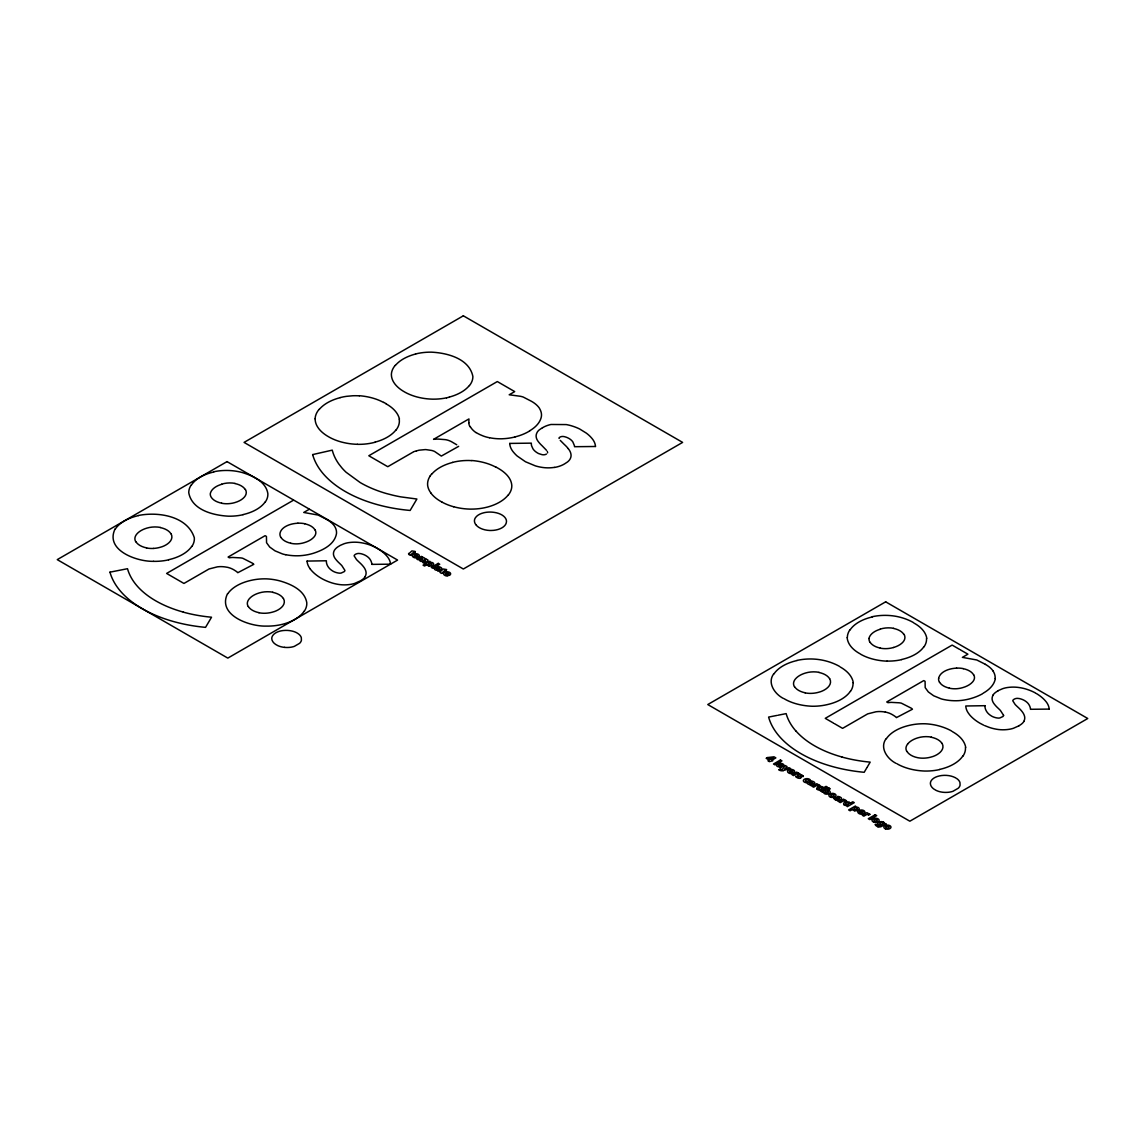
<?xml version="1.0" encoding="UTF-8"?>
<svg xmlns="http://www.w3.org/2000/svg" width="1145" height="1145" viewBox="0 0 1145 1145"><rect width="100%" height="100%" fill="white"/><g stroke="black" fill="none" stroke-linecap="round" stroke-linejoin="round"><path stroke-width="1.5" d="M315.147 418.841L315.233 420.501A41.063 23.701 0 0 0 318.367 428.087L319.183 429.175A45.814 26.45 0 0 0 326.998 435.83L329.531 437.318A45.643 26.349 0 0 0 341.224 441.97L344.001 442.643A41.821 24.145 0 0 0 357.383 444.317M1003.578 715.353L1000.429 710.472A107.687 62.173 0 0 0 998.311 708.383L997.825 707.925A55.661 32.132 0 0 1 994.175 703.932A23.659 13.668 0 0 1 992.128 699.337A19.436 11.221 0 0 1 993.058 695.187M866.994 767.522L864.189 772.288A115.244 66.539 0 0 1 768.61 717.085L776.825 715.453M867.366 766.892L870.186 762.126A102.735 59.311 0 0 1 841.947 757.045M115.087 528.918C104.71 550.316 136.942 561.78 153.516 561.322M227.511 593.697C217.149 615.108 249.367 626.558 265.955 626.1A37.255 21.512 0 0 0 281.112 624.626A40.676 23.487 0 0 0 304.141 611.201M773.734 673.818C766.864 682.95 774.965 694.285 783.595 698.55M886.158 738.611C879.288 747.742 887.389 759.078 896.02 763.329M430.176 475.934L431.479 474.173M395.884 430.277L397.115 428.531A37.756 21.798 0 0 0 399.376 420.845L399.19 419.184M469.493 385.564L470.681 383.876A36.525 21.082 0 0 0 472.871 376.447C469.293 358.557 447.151 352.875 431.336 352.159A36.898 21.297 0 0 0 418.311 353.347L415.578 353.962M508.308 495.069L509.539 493.309A37.728 21.784 0 0 0 511.815 485.637L511.615 483.977A40.962 23.659 0 0 0 508.137 476.477L507.078 475.204A48.305 27.895 0 0 0 498.676 468.577L496.114 467.131M319.054 409.38L317.78 411.084A39.102 22.571 0 0 0 315.118 418.841M395.182 365.369L393.923 367.058A37.799 21.827 0 0 0 391.375 374.501L391.504 376.233A39.846 23 0 0 0 394.624 383.589L395.211 384.376A44.283 25.576 0 0 0 402.868 390.946L405.316 392.377A44.14 25.491 0 0 0 416.637 396.871L419.313 397.53A40.447 23.358 0 0 0 432.252 399.147L433.511 399.161A37.055 21.397 0 0 0 446.464 397.845M785.126 768.839L787.044 766.563L785.37 765.59L782.25 769.426A1.904 1.102 0 0 1 781.534 769.54L780.962 769.383A2.247 1.302 0 0 1 780.489 769.025M781.863 765.361L781.706 764.602A2.061 1.188 0 0 0 780.861 764.273A2.82 1.632 0 0 0 780.031 764.173L780.074 763.257A3.75 2.161 0 0 1 781.606 763.472A4.551 2.633 0 0 1 782.894 764.001A4.394 2.533 0 0 1 783.738 764.631A2.39 1.374 0 0 1 783.538 765.919A6.426 3.707 0 0 1 782.565 766.592L780.275 767.937L779.387 766.849A1.574 0.902 0 0 1 778.514 766.806A2.562 1.474 0 0 1 776.653 765.132A1.76 1.016 0 0 1 777.054 764.774A2.619 1.517 0 0 1 777.355 764.588L778.299 764.345A2.548 1.474 0 0 1 779.473 764.488A5.267 3.034 0 0 1 780.632 764.903A13.783 7.958 0 0 1 781.72 765.461M439.594 568.793L439.666 568.092A2.061 1.188 0 0 0 438.678 567.662A2.82 1.632 0 0 0 437.834 567.548L437.891 566.646A3.75 2.161 0 0 1 439.408 566.847A4.551 2.633 0 0 1 440.696 567.376A4.394 2.533 0 0 1 441.555 568.02A2.39 1.374 0 0 1 441.355 569.294A6.426 3.707 0 0 1 440.381 569.981L438.091 571.312L437.19 570.239A1.574 0.902 0 0 1 436.331 570.196A2.562 1.474 0 0 1 434.456 568.507M812.535 783.166L812.449 782.35A2.061 1.188 0 0 0 811.605 782.035M529.706 430.949L527.187 432.366A46.487 26.836 0 0 1 518.785 435.859L514.921 436.975M293.506 500.179L166.612 573.43L183.944 583.449L209.048 568.965L217.35 566.861A32.604 18.821 0 0 1 219.754 566.646A18.134 10.462 0 0 1 226.667 567.19A12.71 7.342 0 0 1 228.055 567.433L230.317 568.149A22.113 12.767 0 0 1 233.852 569.824L235.813 571.069A20.51 11.836 0 0 1 237.802 572.7L253.804 564.313A11.378 6.569 0 0 0 252.487 563.211L242.726 558.259A10.348 5.983 0 0 0 240.536 557.887L232.75 557.458A16.402 9.475 0 0 0 229.344 557.787L228.084 557.057L265.125 535.674L266.441 536.433L266.556 542.716L269.705 547.038L275.015 550.845L282.529 553.951A24.102 13.912 0 0 0 285.792 554.753M309.264 509.282L303.74 512.459L318.138 515.064L326.797 519.444M413.474 451.874L387.769 466.702L368.804 455.753L497.316 381.557L514.706 391.604L509.196 394.782L520.002 396.227A13.611 7.858 0 0 1 523.279 397.072L531.437 401.294A34.15 19.708 0 0 1 539.295 408.021L540.039 409.423A32.933 19.021 0 0 1 541.485 415.621L541.313 416.937A41.435 23.916 0 0 1 529.548 430.863M422.161 557.572L422.791 557.2L421.331 556.37L416.766 559.003L418.283 559.876L420.859 558.388A1.646 0.959 0 0 1 421.646 558.145L422.705 558.846L419.685 560.692L421.188 561.551L424.308 559.876L425.511 560.635A3.306 1.904 0 0 1 425.096 560.935L422.605 562.367L424.108 563.24L426.942 561.608A2.791 1.617 0 0 0 427.886 560.105M797.421 773.319L798.094 772.932L796.634 772.102L792.068 774.736L793.571 775.609L795.918 774.249A1.531 0.887 0 0 1 798.051 774.263M810.13 784.611L811.018 785.685L813.322 784.354A6.426 3.707 0 0 0 814.295 783.667M817.501 784.912L818.16 784.525L816.714 783.695L812.134 786.329L813.637 787.202L815.984 785.842A1.531 0.887 0 0 1 818.117 785.842M823.198 788.003L826.046 786.343L827.549 787.216L820.621 791.224L819.834 790.079A2.047 1.188 0 0 1 818.789 790.036A2.92 1.689 0 0 1 816.943 789.062M836.838 800.026L837.725 801.099L840.029 799.768A6.426 3.707 0 0 0 841.002 799.096A2.39 1.374 0 0 0 841.246 797.793A4.394 2.533 0 0 0 840.344 797.178A4.551 2.633 0 0 0 839.056 796.648A3.75 2.161 0 0 0 837.539 796.433L837.482 797.349A2.82 1.632 0 0 1 838.326 797.45A2.061 1.188 0 0 1 839.171 797.779L839.242 798.595A13.783 7.958 0 0 0 838.097 798.079A5.267 3.034 0 0 0 836.938 797.65M844.208 800.326L844.867 799.954L843.421 799.11L838.856 801.758L840.358 802.616L842.706 801.257A1.531 0.887 0 0 1 844.838 801.271M542.515 427.657L539.252 429.89A17.891 10.334 0 0 0 537.434 431.865L536.89 432.882A20.453 11.808 0 0 0 536.132 436.359L536.318 437.605A24.689 14.255 0 0 0 537.749 440.854L538.508 441.884A56.635 32.69 0 0 0 542.029 445.691L546.437 450.243M1018.993 725.787L1013.468 728.263A18.735 10.82 0 0 1 1008.974 729.336A22.657 13.082 0 0 1 998.583 729.537A30.944 17.862 0 0 1 988.679 727.175L984.6 725.572M438.492 569.48L436.775 569.509M780.675 766.105L778.858 766.077M811.476 783.824L809.601 783.824M838.197 799.253L836.308 799.239M436.474 568.807L438.506 569.251M778.672 765.432L780.69 765.876M809.415 783.18L811.433 783.624M836.122 798.595L838.154 799.053M798.366 774.521L799.754 773.791M818.446 786.114L819.834 785.384M845.153 801.529L846.541 800.813M868.626 815.083L870.014 814.353M779.029 769.64L780.461 769.011M800.355 778.128L800.24 778.185A1.789 1.03 0 0 1 799.668 778.342A3.507 2.018 0 0 1 796.405 777.011M414.175 451.559L416.036 451.03M785.141 768.853L788.991 767.694L790.594 768.61L783.28 770.471M415.578 554.824L417.624 555.654L415.32 554.924M446.893 572.901L448.954 573.702L446.636 573.001M790.866 770.556L792.912 771.401L790.622 770.657M861.126 811.118L863.158 811.991L860.868 811.218M416.465 450.915L417.911 450.5A9.432 5.439 0 0 1 419.227 450.171L425.196 449.599A13.797 7.958 0 0 1 425.997 449.613L431.837 450.486A15.987 9.232 0 0 1 434.585 451.459L441.34 456.068L458.658 446.35M449.412 397.158L446.564 397.83M375.116 442.256L372.182 442.958A38.343 22.141 0 0 1 358.671 444.346L357.383 444.303M340.122 397.587L343.156 396.914A40.275 23.258 0 0 1 346.62 396.327L352.732 395.769A36.425 21.039 0 0 1 356.424 395.726L359.287 395.826M452.561 462.38L455.381 461.736A38.143 22.013 0 0 1 468.849 460.49L471.711 460.619M138.302 515.508C158.039 511.5 187.422 515.951 194.321 537.764A36.683 21.168 0 0 1 191.888 546.451M796.949 660.422C811.175 657.273 826.604 659.248 839.399 666.318M109.934 572.171L127.51 568.707A102.764 59.325 0 0 0 137.185 586.04A100.116 57.794 0 0 0 183.343 612.103M777.913 715.239L786.157 713.621A102.764 59.325 0 0 0 795.832 730.939M554.581 467.375L552.362 467.647A23.458 13.54 0 0 1 544.376 467.675L542.701 467.475A31.545 18.22 0 0 1 535.288 465.843L525.483 461.75L517.197 456.025A55.905 32.275 0 0 1 514.921 453.806L513.618 452.347A37.27 21.512 0 0 1 509.711 443.416M307.146 561.079L326.368 560.778A26.65 15.386 0 0 0 327.828 566.303A21.827 12.595 0 0 0 333.08 571.24A12.996 7.5 0 0 0 338.076 572.987L339.507 573.173A4.451 2.562 0 0 0 341.224 573.03L344.216 571.641A4.637 2.676 0 0 0 344.931 570.439L341.797 565.558A107.687 62.173 0 0 0 339.664 563.469L339.192 563.011A55.661 32.132 0 0 1 335.528 559.018A23.659 13.668 0 0 1 333.481 554.423A19.436 11.221 0 0 1 334.426 550.273A18.978 10.963 0 0 1 339.249 546.022A28.782 16.617 0 0 1 340.337 545.349L343.901 543.818A18.134 10.477 0 0 1 348.896 542.601A23.358 13.482 0 0 1 359.129 542.444A31.559 18.22 0 0 1 368.89 544.634A41.463 23.945 0 0 1 377.249 548.326A50.695 29.269 0 0 1 386.595 555.797A34.493 19.909 0 0 1 390.559 564.184M985.001 705.692L965.779 705.993A35.524 20.51 0 0 0 968.971 713.936L969.844 715.095A54.302 31.344 0 0 0 980.02 723.268L983.698 725.171M371.839 564.37L390.459 564.184M1049.106 709.098L1030.486 709.285A26.55 15.329 0 0 0 1028.94 704.647A18.864 10.892 0 0 0 1024.489 700.525A14.556 8.401 0 0 0 1019.25 698.55L1017.49 698.364A4.208 2.433 0 0 0 1015.572 698.607L1014.67 698.937A6.326 3.65 0 0 0 1013.855 699.395L1013.253 699.881A3.993 2.304 0 0 0 1012.781 700.797L1015.128 704.476A90.111 52.026 0 0 0 1016.545 705.892L1018.277 707.51A54.173 31.273 0 0 1 1022.285 711.832A28.954 16.717 0 0 1 1024.603 716.555A20.181 11.65 0 0 1 1023.873 721.321M284.575 647.369L285.305 647.426A16.488 9.518 0 0 0 287.538 647.483L288.998 647.426A13.382 7.729 0 0 0 294.337 646.367L299.575 643.333A13.396 7.729 0 0 0 301.421 640.255L301.321 637.693A14.527 8.387 0 0 0 298.53 633.958L298.072 633.629A15.057 8.688 0 0 0 292.404 631.138A15.572 8.988 0 0 0 280.711 630.938A13.883 8.015 0 0 0 272.825 635.446A14.227 8.215 0 0 0 271.766 638.624A15.844 9.146 0 0 0 277.534 645.479L278.092 645.751A14.527 8.387 0 0 0 284.575 647.369M489.659 437.776L492.092 438.177A33.591 19.393 0 0 0 501.954 438.793L505.002 438.607A37.899 21.884 0 0 0 514.921 436.975M489.459 437.733L489.201 437.691A27.552 15.901 0 0 1 483.118 435.959L480.242 434.756A45.027 25.991 0 0 1 477.308 433.254L476.134 432.567M453.663 506.748L456.426 507.435A41.807 24.131 0 0 0 469.808 509.11L471.11 509.11A38.315 22.127 0 0 0 484.492 507.765L487.555 507.049A42.537 24.56 0 0 0 508.165 495.026M383.689 402.353L386.28 403.784M935.465 790.05L936.538 790.58A14.656 8.459 0 0 0 944.01 792.354A16.502 9.532 0 0 0 946.171 792.397L947.645 792.34A13.382 7.729 0 0 0 952.983 791.281L958.222 788.247A13.396 7.729 0 0 0 960.068 785.169L959.982 782.665A14.57 8.416 0 0 0 957.02 778.757L956.089 778.142M441.956 502.097L439.422 500.623A45.8 26.435 0 0 1 431.493 493.839L430.878 493.023M959.61 649.401L952.139 645.093L825.259 718.344L833.517 723.11M960.426 649.873L967.897 654.181L962.387 657.373L976.771 659.978L985.444 664.358M834.333 723.583L842.591 728.363L867.681 713.879L875.982 711.775A32.604 18.821 0 0 1 878.401 711.56A18.134 10.462 0 0 1 885.314 712.104M792.998 773.118L789.678 771.2A1.574 0.902 0 0 0 790.68 772.517M859.938 811.762L863.244 813.666M417.696 557.372L414.375 555.468A1.574 0.902 0 0 0 415.377 556.771M449.012 575.463L445.706 573.545A1.574 0.902 0 0 0 446.707 574.862M456.74 444.775L451.531 441.727A20.424 11.793 0 0 0 448.94 440.567L448.768 440.51A12.323 7.113 0 0 0 445.305 439.637L438.692 439.108A19.121 11.035 0 0 0 433.554 439.351L468.949 418.927L468.82 422.863M849.347 802.402L849.533 802.545A2.075 1.202 0 0 1 849.776 802.86A2.748 1.589 0 0 1 849.905 803.404L852.767 801.772L854.27 802.645L847.329 806.653L846.541 805.507A2.047 1.188 0 0 1 845.511 805.465A2.92 1.689 0 0 1 843.65 804.491M427.6 559.905L427.357 559.705A3.292 1.904 0 0 0 426.885 559.433L426.756 559.375A2.133 1.231 0 0 0 426.069 559.189M560.248 440.381L564.428 444.575A54.989 31.745 0 0 1 568.292 448.683M310.281 569.036L311.211 570.181A54.302 31.344 0 0 0 321.373 578.354A47.489 27.423 0 0 0 330.032 582.275A30.944 17.862 0 0 0 339.936 584.623A22.657 13.082 0 0 0 350.327 584.422A18.735 10.82 0 0 0 354.821 583.349L360.346 580.873A19.036 10.992 0 0 0 365.341 576.436M568.292 448.683L569.122 449.813A29.927 17.275 0 0 1 570.754 453.263L571.026 454.694A21.168 12.223 0 0 1 570.453 458.301L569.909 459.36A18.778 10.849 0 0 1 567.419 462.022L564.514 463.925A22.871 13.21 0 0 1 554.652 467.432M475.919 524.768L476.019 524.897A16.531 9.546 0 0 0 489.874 530.493L491.291 530.478A15.5 8.945 0 0 0 506.448 521.691L506.491 521.047A16.259 9.389 0 0 0 496.773 512.888L495.985 512.717A17.404 10.047 0 0 0 490.074 512.058L489.53 512.073A15.873 9.174 0 0 0 485.079 512.502L484.034 512.717A15.057 8.688 0 0 0 475.576 517.526L475.132 518.213A15.286 8.831 0 0 0 474.445 520.732L474.445 521.104A16.932 9.775 0 0 0 475.633 524.367L475.762 524.567M470.423 427.142L469.851 426.312M469.622 425.94L469.536 425.797A19.036 10.992 0 0 1 468.863 422.863M942.12 743.391C945.756 750.276 937.025 755.6 931.329 756.974A19.193 11.078 0 0 1 924.587 758.133A16.617 9.604 0 0 1 917.589 757.675A17.247 9.961 0 0 1 906.997 751.435M829.696 678.599C833.331 685.497 824.586 690.807 818.904 692.181A19.207 11.092 0 0 1 812.163 693.34A16.617 9.604 0 0 1 805.164 692.882M283.488 598.477C287.123 605.376 278.378 610.686 272.696 612.06A19.193 11.078 0 0 1 265.955 613.219A16.617 9.604 0 0 1 258.956 612.761M171.049 533.684C174.684 540.583 165.953 545.893 160.257 547.267A19.207 11.092 0 0 1 153.53 548.426M312.614 454.594L332.25 450.142L332.465 450.93A101.547 58.624 0 0 0 338.977 464.212L341.825 467.804A97.983 56.577 0 0 0 346.105 472.255L360.131 482.517A99.043 57.178 0 0 0 386.294 493.509L392.549 495.127A100.531 58.037 0 0 0 400.779 496.873L416.894 499.02L410.139 510.441L409.18 510.355A116.389 67.197 0 0 1 312.657 454.594M595.429 446.493L574.518 446.707A23.286 13.439 0 0 0 574.375 445.548L572.843 441.927A17.418 10.062 0 0 0 572.343 441.269L572.185 441.068A17.418 10.062 0 0 0 569.795 438.993L569.294 438.664A17.762 10.262 0 0 0 568.85 438.406L567.806 437.862A13.597 7.843 0 0 0 566.489 437.304L565.945 437.118A12.538 7.242 0 0 0 565 436.832L564.685 436.746A11.464 6.612 0 0 0 564.027 436.589L563.998 436.589A3.807 2.204 0 0 0 560.048 437.089A3.693 2.133 0 0 0 559.361 437.59M509.811 443.416L531.337 443.144A23.744 13.711 0 0 0 531.609 445.82L532.955 448.826A20.538 11.865 0 0 0 537.721 453.091L538.25 453.377A11.049 6.383 0 0 0 538.694 453.592L541.857 454.608A11.98 6.913 0 0 0 542.272 454.694L542.415 454.722A4.036 2.333 0 0 0 546.466 454.035M265.296 501.739A39.288 22.685 0 0 1 242.955 514.606M243.041 514.72A35.996 20.782 0 0 1 228.399 516.18C213.271 515.364 191.916 510.069 188.753 492.736A36.425 21.025 0 0 1 191.301 484.85M191.501 484.893A39.273 22.671 0 0 1 213.772 471.998M213.628 471.783A36.64 21.154 0 0 1 242.468 472.599C252.816 475.805 265.726 481.472 267.83 493.38A35.395 20.438 0 0 1 265.454 501.782M245.445 489.43A17.561 10.148 0 0 1 244.443 497.03A21.211 12.252 0 0 1 234.911 502.569A18.549 10.706 0 0 1 228.399 503.7A16.044 9.26 0 0 1 221.643 503.256M234.911 483.548A16.688 9.632 0 0 1 245.202 489.473M221.6 484.192A17.018 9.833 0 0 1 235.011 483.376M221.701 484.306A20.724 11.965 0 0 0 210.308 493.595A16.03 9.246 0 0 0 211.41 497.502A16.66 9.618 0 0 0 221.686 503.17M326.754 519.472A32.704 18.878 0 0 1 334.397 525.941A32.103 18.535 0 0 1 336.487 533.67C334.497 544.634 322.904 550.187 313.315 553.307A37.198 21.483 0 0 1 300.076 555.711A33.391 19.279 0 0 1 285.821 554.71M290.715 543.288A15.873 9.16 0 0 0 297.8 543.832A18.477 10.663 0 0 0 304.255 542.658A21.798 12.581 0 0 0 313.887 537.134A17.819 10.291 0 0 0 315.777 533.456A16.316 9.418 0 0 0 315.061 529.877M290.758 543.217A16.488 9.518 0 0 1 280.983 537.42M280.854 537.449A17.59 10.162 0 0 1 279.981 533.541A19.408 11.207 0 0 1 297.9 523.222M297.9 523.193A17.59 10.162 0 0 1 304.67 523.694M304.613 523.78A16.502 9.532 0 0 1 314.961 529.892M371.867 564.37A26.55 15.329 0 0 0 370.293 559.733A18.864 10.892 0 0 0 365.842 555.611A14.556 8.401 0 0 0 360.618 553.636L358.857 553.45A4.208 2.433 0 0 0 356.925 553.708L356.038 554.023A6.326 3.65 0 0 0 355.208 554.481L354.606 554.981A3.993 2.304 0 0 0 354.134 555.883L356.496 559.561A90.111 52.026 0 0 0 357.913 560.978L359.63 562.61A54.173 31.273 0 0 1 363.652 566.918A28.954 16.717 0 0 1 365.956 571.656A20.181 11.65 0 0 1 365.226 576.407M310.338 569.022A35.524 20.51 0 0 1 307.06 561.079M191.702 546.408A40.676 23.487 0 0 1 168.587 559.719M168.673 559.833A37.284 21.526 0 0 1 153.516 561.351M115.344 528.976A40.647 23.458 0 0 1 138.388 515.622M160.257 527.573A17.275 9.976 0 0 1 170.906 533.713M160.357 527.416A17.504 10.105 0 0 0 146.875 528.117A22.556 13.024 0 0 0 136.785 534.071A19.179 11.078 0 0 0 134.938 537.978A16.588 9.575 0 0 0 135.783 541.771M146.574 547.882A17.247 9.961 0 0 1 135.926 541.742M153.53 548.441A16.617 9.604 0 0 1 146.517 547.968M227.769 593.754A40.647 23.472 0 0 1 250.812 580.415A37.026 21.369 0 0 1 266.685 578.869A38.887 22.442 0 0 1 280.468 581.073C291.231 584.265 304.57 590.233 306.76 602.542A36.654 21.168 0 0 1 304.312 611.23M272.696 592.351A17.261 9.961 0 0 1 283.33 598.506M272.782 592.194A17.504 10.105 0 0 0 259.314 592.91A22.528 12.996 0 0 0 249.224 598.864A19.222 11.092 0 0 0 247.377 602.771A16.602 9.575 0 0 0 248.222 606.564M258.999 612.675A17.247 9.961 0 0 1 248.365 606.535M109.963 572.171A115.244 66.539 0 0 0 205.542 627.36L211.539 617.212A102.735 59.311 0 0 1 183.315 612.146M931.329 737.265A17.261 9.961 0 0 1 941.977 743.42M931.429 737.108A17.504 10.105 0 0 0 917.947 737.809A22.528 12.996 0 0 0 907.856 743.763M907.856 743.778A19.222 11.092 0 0 0 906.01 747.685A16.602 9.575 0 0 0 906.854 751.463M818.904 672.473A17.275 9.976 0 0 1 829.553 678.627M818.99 672.315A17.504 10.105 0 0 0 805.522 673.017A22.556 13.024 0 0 0 795.417 678.985A19.179 11.078 0 0 0 793.585 682.892A16.588 9.575 0 0 0 794.43 686.685M805.207 692.797A17.247 9.961 0 0 1 794.573 686.656M949.362 688.202A15.873 9.16 0 0 0 956.447 688.746A18.477 10.663 0 0 0 962.888 687.572A21.798 12.581 0 0 0 972.52 682.034A17.819 10.291 0 0 0 974.424 678.37A16.316 9.418 0 0 0 973.708 674.791M949.405 688.131A16.488 9.518 0 0 1 939.63 682.334M939.501 682.363A17.59 10.162 0 0 1 938.614 678.455M938.685 678.455A19.408 11.207 0 0 1 956.547 668.136M956.533 668.107A17.59 10.162 0 0 1 963.303 668.608M963.26 668.694A16.502 9.532 0 0 1 973.593 674.806M893.544 647.483A21.211 12.252 0 0 0 903.104 641.944A17.561 10.148 0 0 0 904.092 634.344M893.558 628.448A16.688 9.632 0 0 1 903.834 634.387M880.247 629.092A17.018 9.833 0 0 1 893.644 628.29M868.955 638.509A20.724 11.965 0 0 1 880.348 629.22M870.057 642.417A16.03 9.246 0 0 1 869.084 638.509M880.333 648.084A16.66 9.618 0 0 1 870.2 642.388M880.276 648.156A16.044 9.26 0 0 0 887.046 648.614A18.549 10.706 0 0 0 893.558 647.483M469.35 385.522A41.134 23.744 0 0 1 449.341 397.057M395.397 365.427A41.091 23.716 0 0 1 415.621 354.02M395.726 430.234A42.551 24.56 0 0 1 375.03 442.156M319.255 409.438A42.479 24.532 0 0 1 340.179 397.658M359.315 395.712A43.954 25.376 0 0 1 383.532 402.439M386.108 403.87A44.655 25.777 0 0 1 399.462 419.156M475.934 432.581A31.33 18.091 0 0 1 470.552 427.114M559.046 438.406A3.693 2.133 0 0 1 559.089 438.12M547.625 452.533A4.265 2.462 0 0 1 547.596 452.862M547.224 451.33A7.4 4.265 0 0 1 547.453 451.76M542.601 427.7A22.757 13.139 0 0 1 550.96 424.48L566.288 424.58A32.675 18.864 0 0 1 571.298 425.754L573.445 426.441A43.31 25.004 0 0 1 579.671 429.003L586.269 433.082A51.868 29.942 0 0 1 590.605 436.889L591.908 438.349A35.237 20.338 0 0 1 595.514 446.493M453.663 506.763A45.628 26.335 0 0 1 441.97 502.097M430.906 493.008A41.206 23.787 0 0 1 427.629 485.294L427.586 483.634A39.102 22.571 0 0 1 430.205 475.934M431.694 474.23A42.465 24.517 0 0 1 452.604 462.451M471.74 460.505A43.954 25.376 0 0 1 495.957 467.232M913.982 623.066A41.878 24.174 0 0 1 926.777 638.28M926.52 638.295A35.395 20.438 0 0 1 924.101 646.696M923.929 646.653A39.288 22.685 0 0 1 901.602 659.506M901.688 659.635A35.996 20.782 0 0 1 887.046 661.094M887.031 661.166A41.492 23.945 0 0 1 860.339 654.038M859.58 653.523A40.977 23.659 0 0 1 847.171 637.65M847.343 637.65A36.425 21.025 0 0 1 849.933 629.764M850.148 629.807A39.273 22.671 0 0 1 872.418 616.912M872.275 616.697A36.64 21.154 0 0 1 901.115 617.498A45.299 26.149 0 0 1 913.324 622.508M995.32 678.584A40.333 23.286 0 0 1 983.154 693.197M992.944 670.87A32.103 18.535 0 0 1 995.134 678.584M985.387 664.386A32.704 18.878 0 0 1 993.03 670.856M885.343 712.061A12.71 7.342 0 0 1 886.702 712.347L888.964 713.049A22.113 12.767 0 0 1 892.485 714.738L894.46 715.968A20.51 11.836 0 0 1 896.435 717.614L912.45 709.227A11.378 6.569 0 0 0 911.134 708.111L901.373 703.173A10.348 5.983 0 0 0 899.183 702.801L891.382 702.372A16.402 9.475 0 0 0 887.99 702.686L886.731 701.971L923.772 680.574L925.088 681.332L925.189 687.63L928.337 691.938L933.647 695.759L941.176 698.865A24.102 13.912 0 0 0 944.439 699.652A33.391 19.279 0 0 0 958.723 700.668A37.184 21.469 0 0 0 971.919 698.221A45.6 26.335 0 0 0 982.51 693.77M952.468 731.684A43.338 25.018 0 0 1 965.722 747.442M965.45 747.456A36.654 21.168 0 0 1 962.959 756.144M962.773 756.101A40.676 23.487 0 0 1 939.659 769.411M939.744 769.54A37.255 21.512 0 0 1 924.587 771.043A42.938 24.789 0 0 1 896.936 763.744M886.402 738.668A40.647 23.472 0 0 1 909.459 725.329A37.026 21.369 0 0 1 925.332 723.783A38.887 22.442 0 0 1 939.115 725.987A46.873 27.065 0 0 1 951.81 731.125M934.649 789.578A15.687 9.06 0 0 1 930.398 783.524A14.227 8.215 0 0 1 931.443 780.346A13.883 8.015 0 0 1 939.387 775.924A15.286 8.831 0 0 1 955.259 777.684M1036.282 693.469A50.666 29.255 0 0 1 1045.242 700.697A34.493 19.909 0 0 1 1049.192 709.098M1023.988 721.336A19.036 10.992 0 0 1 1018.921 725.744M984.958 705.692A26.65 15.386 0 0 0 986.46 711.202A21.827 12.595 0 0 0 991.713 716.155A12.996 7.5 0 0 0 996.708 717.901L998.154 718.087A4.451 2.562 0 0 0 999.871 717.944L1002.848 716.555A4.637 2.676 0 0 0 1003.578 715.353M992.93 695.158A18.978 10.963 0 0 1 997.896 690.936M997.825 690.893A28.782 16.617 0 0 1 998.984 690.263L1002.548 688.732A18.134 10.477 0 0 1 1007.543 687.515A23.358 13.482 0 0 1 1017.776 687.358A31.559 18.22 0 0 1 1027.523 689.548A41.606 24.016 0 0 1 1035.481 692.997M841.976 757.017A100.116 57.794 0 0 1 795.889 730.925M773.977 673.875A40.647 23.458 0 0 1 797.02 660.536M840.044 666.891A43.338 25.018 0 0 1 853.283 682.649M853.011 682.663A36.683 21.168 0 0 1 850.52 691.351M850.349 691.322A40.676 23.487 0 0 1 827.234 704.619A37.284 21.526 0 0 1 812.163 706.25A42.938 24.789 0 0 1 784.511 698.951M408.593 553.507A2.92 1.689 0 0 0 410.626 555.296L411.656 554.753A1.746 1.016 0 0 1 411.155 554.524L412.959 552.835L415.163 552.792L414.089 552.176L415.291 551.489L411.885 550.902L409.567 553.092A3.564 2.061 0 0 0 408.98 553.522M418.168 557.243A3.521 2.032 0 0 0 418.369 554.352A3.521 2.032 0 0 0 413.359 554.28A3.521 2.032 0 0 0 413.316 557.171A4.981 2.877 0 0 0 413.789 557.429L413.975 557.515A3.249 1.875 0 0 0 416.494 557.901L416.093 556.899A1.703 0.988 0 0 1 415.349 556.856M426.069 559.189A2.476 1.431 0 0 0 424.909 559.175A1.975 1.145 0 0 0 424.723 558.216L424.537 558.073A2.261 1.302 0 0 0 422.176 557.558M429.074 565.916A3.378 1.947 0 0 0 433.039 565.186A3.378 1.947 0 0 0 432.767 562.782A2.662 1.546 0 0 0 430.72 562.424L429.819 561.265L423.049 565.172L424.552 566.031L427.257 564.471A2.404 1.388 0 0 0 427.958 565.573A2.948 1.703 0 0 0 428.989 566.031M434.528 568.507A1.76 1.016 0 0 1 434.871 568.149A2.619 1.517 0 0 1 435.172 567.963L436.116 567.72A2.548 1.474 0 0 1 437.275 567.863A5.267 3.034 0 0 1 438.449 568.278A13.783 7.958 0 0 1 439.523 568.836M439.923 571.584A2.92 1.689 0 0 0 441.941 573.387L442.972 572.829A1.746 1.016 0 0 1 442.471 572.614L444.274 570.911L446.478 570.883L445.405 570.267L446.607 569.566L443.201 568.993L440.882 571.183A3.564 2.061 0 0 0 440.295 571.613M449.484 575.32A3.521 2.032 0 0 0 449.684 572.428A3.521 2.032 0 0 0 444.675 572.357A3.521 2.032 0 0 0 444.632 575.262A4.981 2.877 0 0 0 445.119 575.52L445.29 575.606A3.249 1.875 0 0 0 447.809 575.992L447.423 574.976A1.703 0.988 0 0 1 446.679 574.947M783.409 770.671A3.864 2.233 0 0 1 778.786 769.726M793.471 772.975A3.521 2.032 0 0 0 793.671 770.084A3.521 2.032 0 0 0 788.662 770.012A3.521 2.032 0 0 0 788.604 772.918A4.981 2.877 0 0 0 789.091 773.176L789.277 773.247A3.249 1.875 0 0 0 791.782 773.648L791.395 772.632A1.703 0.988 0 0 1 790.651 772.603M799.468 773.591A1.846 1.059 0 0 0 798.509 773.29A2.118 1.217 0 0 0 797.45 773.333M802.931 775.752A3.106 1.789 0 0 1 803.303 776.51L801.615 776.525A2.39 1.374 0 0 0 801.471 776.11A1.517 0.873 0 0 0 800.598 775.551L800.054 775.895A7.743 4.48 0 0 0 800.512 776.367A4.881 2.82 0 0 1 800.87 776.768A2.204 1.274 0 0 1 801.042 777.627A1.703 0.988 0 0 1 800.656 777.97M802.731 775.795A3.306 1.918 0 0 0 799.539 774.464A1.76 1.016 0 0 0 798.881 774.764A1.875 1.088 0 0 0 798.222 775.251A1.947 1.131 0 0 0 798.337 776.052A5.038 2.905 0 0 0 798.666 776.41A6.856 3.95 0 0 1 799.11 776.882L798.165 777.183A1.961 1.131 0 0 1 797.636 776.711A2.404 1.388 0 0 1 797.507 776.21L795.775 776.238A3.292 1.904 0 0 0 796.147 777.054M814.281 783.667A2.39 1.374 0 0 0 814.524 782.378A4.394 2.533 0 0 0 813.623 781.749A4.551 2.633 0 0 0 812.349 781.219A3.75 2.161 0 0 0 810.832 781.019L810.774 781.921A2.82 1.632 0 0 1 811.605 782.035M810.102 784.597A1.574 0.902 0 0 1 809.257 784.568M809.286 784.497A2.562 1.474 0 0 1 807.397 782.879A1.76 1.016 0 0 1 807.797 782.522A2.619 1.517 0 0 1 808.098 782.336L809.043 782.092A2.548 1.474 0 0 1 810.216 782.235A5.267 3.034 0 0 1 811.376 782.65A13.783 7.958 0 0 1 812.463 783.209M819.534 785.184A1.846 1.059 0 0 0 818.575 784.869A2.118 1.217 0 0 0 817.516 784.912M823.055 787.431A2.748 1.589 0 0 1 823.183 787.989M823.055 787.431A2.075 1.202 0 0 0 822.811 787.116L822.625 786.973A3.378 1.947 0 0 0 818.46 786.701A3.378 1.947 0 0 0 817.144 789.019M836.809 800.011A1.574 0.902 0 0 1 835.979 799.983M836.007 799.911A2.562 1.474 0 0 1 834.104 798.308M834.161 798.308A1.76 1.016 0 0 1 834.519 797.95A2.619 1.517 0 0 1 834.819 797.764L835.764 797.521A2.548 1.474 0 0 1 836.923 797.65M846.255 800.598A1.846 1.059 0 0 0 845.296 800.298A2.118 1.217 0 0 0 844.223 800.341M843.851 804.448A3.378 1.947 0 0 1 845.182 802.13A3.378 1.947 0 0 1 849.375 802.373M854.642 810.674A3.378 1.947 0 0 0 858.607 809.944A3.378 1.947 0 0 0 858.335 807.554A2.447 1.417 0 0 0 857.362 807.239A2.662 1.546 0 0 0 856.288 807.182L855.387 806.023L848.617 809.93L850.12 810.803L852.825 809.243A2.404 1.388 0 0 0 853.526 810.331A2.948 1.703 0 0 0 854.571 810.803M863.716 813.537A3.521 2.032 0 0 0 863.917 810.646A3.521 2.032 0 0 0 858.907 810.574A3.521 2.032 0 0 0 858.865 813.465A4.981 2.877 0 0 0 859.337 813.737L859.523 813.809A3.249 1.875 0 0 0 862.042 814.195L861.641 813.193A1.703 0.988 0 0 1 860.897 813.165A1.574 0.902 0 0 1 859.866 811.733M869.713 814.152A1.846 1.059 0 0 0 868.754 813.837A2.118 1.217 0 0 0 867.695 813.895L868.339 813.494L866.894 812.664L862.314 815.297L863.817 816.17L866.178 814.811A1.531 0.887 0 0 1 868.311 814.825M877.929 826.833A3.592 2.075 0 0 0 882.008 826.175L886.201 823.813L884.183 823.327A2.047 1.188 0 0 0 884.083 822.64A2.877 1.66 0 0 0 883.525 822.124M877.986 826.733A5.711 3.292 0 0 1 875.624 825.216A4.866 2.805 0 0 1 875.095 824.4L876.927 824.214A3.134 1.818 0 0 0 877.213 824.887A3.263 1.889 0 0 0 878.186 825.588L879.188 825.788A1.632 0.945 0 0 0 879.832 825.688L880.705 825.273A2.447 1.417 0 0 1 878.716 824.786A3.306 1.904 0 0 1 878.931 822.153A3.306 1.904 0 0 1 883.496 822.153M806.967 781.663L806.781 782.736A3.564 2.061 0 0 1 803.361 780.661A3.564 2.061 0 0 1 806.881 778.629A3.564 2.061 0 0 1 810.488 780.618L808.57 780.69A1.589 0.916 0 0 0 807.282 779.817A1.589 0.916 0 0 0 805.55 780.461A1.589 0.916 0 0 0 806.395 781.563L806.967 781.663M463.339 315.805L244.057 442.399L463.339 569.008L682.62 442.399L463.339 315.805M227.025 461.607L57.25 559.633L227.812 658.103L397.587 560.077L227.025 461.607M438.234 563.383L431.293 567.39L432.824 568.264L439.752 564.256L438.234 563.383M885.672 601.826L707.767 704.547L909.846 821.208L1087.75 718.502L885.672 601.826M767.451 757.575L766.148 758.319L769.211 760.08L767.937 760.81L769.383 761.64L772.789 760.709L771.887 760.18L775.866 757.89L774.02 756.816L767.451 757.575M772.875 757.976L770.471 759.364L768.896 758.462L772.875 757.976M780.418 760.008L773.476 764.016L775.008 764.889L781.949 760.881L780.418 760.008M828.765 787.917L821.824 791.925L823.813 792.383A2.047 1.188 0 0 0 823.87 792.97A2.92 1.689 0 0 0 825.574 794.043A3.378 1.947 0 0 0 829.653 793.17A3.378 1.947 0 0 0 829.223 790.737L828.937 790.651A2.075 1.202 0 0 0 828.393 790.508A2.748 1.589 0 0 0 827.434 790.436L830.268 788.79L828.765 787.917M875.195 814.725L868.268 818.732L869.785 819.605L876.726 815.612L875.195 814.725M429.26 564.857A1.632 0.945 0 0 0 431.722 564.041A1.632 0.945 0 0 0 429.275 563.225A1.632 0.945 0 0 0 429.26 564.857M819.505 789.234A1.632 0.945 0 0 0 822.01 788.476A1.632 0.945 0 0 0 819.62 787.603A1.632 0.945 0 0 0 819.505 789.234M825.831 792.884A1.632 0.945 0 0 0 828.293 792.068A1.632 0.945 0 0 0 825.846 791.238A1.632 0.945 0 0 0 825.831 792.884M830.526 797.149A3.564 2.061 0 0 0 836.022 795.503A3.564 2.061 0 0 0 830.812 793.585A3.564 2.061 0 0 0 830.526 797.149M831.599 796.219A1.646 0.945 0 0 0 834.104 795.446A1.646 0.945 0 0 0 831.699 794.573A1.646 0.945 0 0 0 831.599 796.219M846.212 804.663A1.632 0.945 0 0 0 848.731 803.89A1.632 0.945 0 0 0 846.327 803.017A1.632 0.945 0 0 0 846.212 804.663M854.828 809.615A1.632 0.945 0 0 0 857.29 808.799A1.632 0.945 0 0 0 854.843 807.984A1.632 0.945 0 0 0 854.828 809.615M873.649 822.053A3.564 2.061 0 0 0 879.145 820.407A3.564 2.061 0 0 0 873.936 818.475A3.564 2.061 0 0 0 873.649 822.053M874.708 821.108A1.646 0.945 0 0 0 877.227 820.35A1.646 0.945 0 0 0 874.823 819.476A1.646 0.945 0 0 0 874.708 821.108M880.548 824.457A1.617 0.93 0 0 0 883.038 823.684A1.617 0.93 0 0 0 880.648 822.826A1.617 0.93 0 0 0 880.548 824.457M885.486 828.88A3.564 2.061 0 0 0 890.982 827.248A3.564 2.061 0 0 0 885.772 825.316A3.564 2.061 0 0 0 885.486 828.88M886.559 827.949A1.646 0.945 0 0 0 889.064 827.177A1.646 0.945 0 0 0 886.659 826.304A1.646 0.945 0 0 0 886.559 827.949"/></g></svg>
